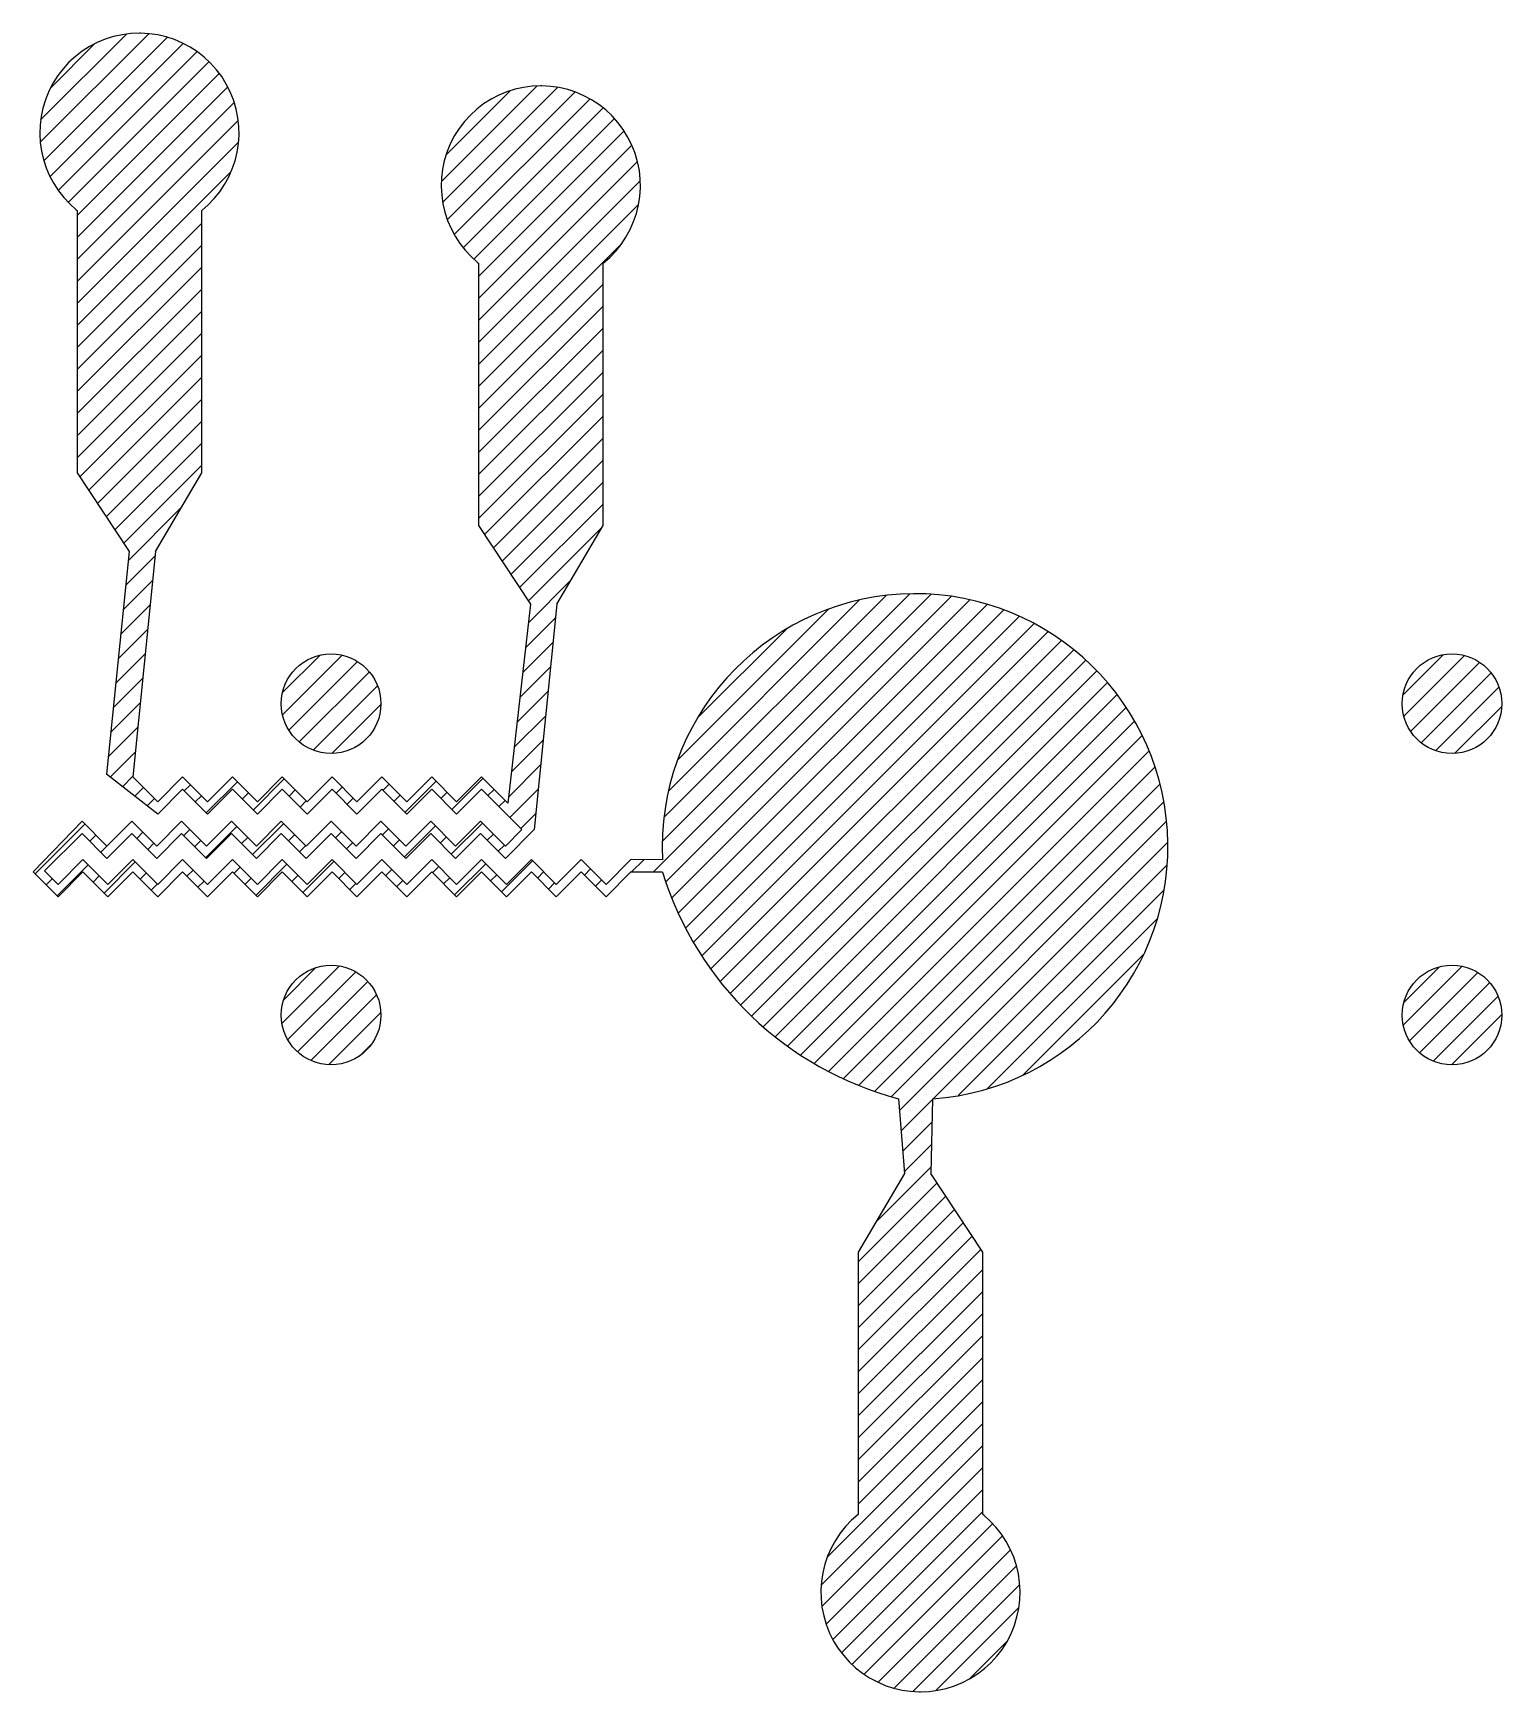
# Model space of a CAD drawing. Extents: x -143.8 to -132, y -87.7 to -74.4.
import ezdxf

# ---------------------------------------------------------------- set-up
doc = ezdxf.new("R2010")
doc.units = 0
doc.header["$MEASUREMENT"] = 0
doc.layers.get('0').update_dxf_attribs({"linetype": 'CONTINUOUS'})
doc.layers.add('1', color=7, linetype='CONTINUOUS')
doc.layers.add('contact', color=2, linetype='CONTINUOUS')

msp = doc.modelspace()

# ---------------------------------------------------------------- hatches: boundary and pattern name
at = {"linetype": 'Continuous'}
h = msp.add_hatch(dxfattribs=at)
h.set_pattern_fill('ANSI31', color=256)
h.set_pattern_definition([(45, (-173.98028, -81.35502), (-0.08838835, 0.08838835), [])])
h.paths.add_polyline_path([(-138.709, -81.06), (-138.963, -81.059), (-139.163, -81.259), (-139.363, -81.059), (-139.563, -81.259), (-139.763, -81.059), (-139.963, -81.259), (-140.163, -81.059), (-140.363, -81.259), (-140.563, -81.059), (-140.763, -81.259), (-140.963, -81.059), (-141.163, -81.259), (-141.363, -81.059), (-141.563, -81.259), (-141.763, -81.059), (-141.963, -81.259), (-142.163, -81.059), (-142.363, -81.259), (-142.563, -81.059), (-142.763, -81.259), (-142.963, -81.059), (-143.163, -81.259), (-143.363, -81.059), (-143.563, -81.259), (-143.672, -81.15), (-143.371, -80.849), (-143.171, -81.049), (-142.971, -80.849), (-142.771, -81.049), (-142.571, -80.849), (-142.371, -81.049), (-142.171, -80.849), (-141.971, -81.049), (-141.771, -80.849), (-141.571, -81.049), (-141.371, -80.849), (-141.171, -81.049), (-140.971, -80.849), (-140.771, -81.049), (-140.571, -80.849), (-140.371, -81.049), (-140.171, -80.849), (-139.971, -81.049), (-139.74, -80.818), (-139.558, -79.007), (-139.187, -78.375), (-139.187, -76.27), (-139.134, -76.224), (-139.086, -76.174), (-139.042, -76.119), (-139.004, -76.061), (-138.97, -76), (-138.942, -75.936), (-138.919, -75.87), (-138.903, -75.802), (-138.892, -75.733), (-138.887, -75.664), (-138.889, -75.594), (-138.896, -75.525), (-138.91, -75.456), (-138.929, -75.389), (-138.932, -75.381), (-138.958, -75.316), (-138.99, -75.254), (-139.026, -75.195), (-139.068, -75.139), (-139.115, -75.087), (-139.166, -75.039), (-139.221, -74.996), (-139.279, -74.958), (-139.341, -74.925), (-139.405, -74.897), (-139.471, -74.876), (-139.539, -74.86), (-139.608, -74.85), (-139.678, -74.846), (-139.687, -74.846), (-139.757, -74.849), (-139.826, -74.858), (-139.894, -74.873), (-139.961, -74.894), (-140.025, -74.921), (-140.087, -74.953), (-140.146, -74.99), (-140.201, -75.033), (-140.253, -75.08), (-140.3, -75.131), (-140.342, -75.187), (-140.38, -75.245), (-140.412, -75.307), (-140.439, -75.372), (-140.442, -75.381), (-140.462, -75.448), (-140.477, -75.516), (-140.485, -75.585), (-140.487, -75.655), (-140.483, -75.724), (-140.473, -75.793), (-140.457, -75.861), (-140.436, -75.928), (-140.408, -75.992), (-140.375, -76.053), (-140.337, -76.112), (-140.294, -76.166), (-140.246, -76.217), (-140.195, -76.264), (-140.187, -76.27), (-140.187, -78.375), (-139.77, -79.007), (-139.951, -80.606), (-140.163, -80.395), (-140.363, -80.595), (-140.563, -80.395), (-140.763, -80.595), (-140.963, -80.395), (-141.163, -80.595), (-141.363, -80.395), (-141.563, -80.595), (-141.763, -80.395), (-141.963, -80.595), (-142.162, -80.395), (-142.363, -80.595), (-142.563, -80.395), (-142.763, -80.595), (-142.963, -80.395), (-142.781, -78.584), (-142.41, -77.952), (-142.41, -75.847), (-142.357, -75.801), (-142.309, -75.751), (-142.265, -75.696), (-142.227, -75.638), (-142.193, -75.577), (-142.165, -75.513), (-142.142, -75.447), (-142.126, -75.379), (-142.115, -75.31), (-142.11, -75.241), (-142.112, -75.171), (-142.119, -75.102), (-142.133, -75.033), (-142.152, -74.966), (-142.155, -74.958), (-142.181, -74.893), (-142.213, -74.831), (-142.249, -74.772), (-142.291, -74.716), (-142.338, -74.664), (-142.389, -74.616), (-142.444, -74.573), (-142.502, -74.535), (-142.564, -74.502), (-142.628, -74.474), (-142.694, -74.453), (-142.762, -74.437), (-142.831, -74.427), (-142.901, -74.423), (-142.91, -74.423), (-142.98, -74.426), (-143.049, -74.435), (-143.117, -74.45), (-143.184, -74.471), (-143.248, -74.498), (-143.31, -74.53), (-143.369, -74.567), (-143.424, -74.61), (-143.476, -74.657), (-143.523, -74.708), (-143.565, -74.764), (-143.603, -74.822), (-143.635, -74.884), (-143.662, -74.949), (-143.665, -74.958), (-143.685, -75.025), (-143.7, -75.093), (-143.708, -75.162), (-143.71, -75.232), (-143.706, -75.301), (-143.696, -75.37), (-143.68, -75.438), (-143.659, -75.505), (-143.631, -75.569), (-143.598, -75.63), (-143.56, -75.689), (-143.517, -75.743), (-143.469, -75.794), (-143.418, -75.841), (-143.41, -75.847), (-143.41, -77.952), (-142.993, -78.584), (-143.175, -80.373), (-142.763, -80.694), (-142.563, -80.494), (-142.363, -80.694), (-142.163, -80.494), (-141.963, -80.694), (-141.763, -80.494), (-141.563, -80.694), (-141.363, -80.494), (-141.163, -80.694), (-140.963, -80.494), (-140.763, -80.694), (-140.563, -80.494), (-140.363, -80.694), (-140.163, -80.494), (-139.839, -80.818), (-139.971, -80.95), (-140.171, -80.75), (-140.371, -80.95), (-140.571, -80.75), (-140.771, -80.95), (-140.971, -80.75), (-141.171, -80.95), (-141.371, -80.75), (-141.571, -80.95), (-141.771, -80.75), (-141.971, -80.95), (-142.171, -80.75), (-142.371, -80.95), (-142.571, -80.75), (-142.771, -80.95), (-142.971, -80.75), (-143.171, -80.95), (-143.371, -80.75), (-143.763, -81.158), (-143.563, -81.358), (-143.363, -81.158), (-143.163, -81.358), (-142.963, -81.158), (-142.763, -81.358), (-142.563, -81.158), (-142.363, -81.358), (-142.163, -81.158), (-141.963, -81.358), (-141.763, -81.158), (-141.563, -81.358), (-141.363, -81.158), (-141.163, -81.358), (-140.963, -81.158), (-140.763, -81.358), (-140.563, -81.158), (-140.363, -81.358), (-140.163, -81.158), (-139.963, -81.358), (-139.763, -81.158), (-139.563, -81.358), (-139.363, -81.158), (-139.163, -81.358), (-138.963, -81.158), (-138.71, -81.158, 0.258764), (-136.814, -82.979), (-136.768, -83.58), (-137.139, -84.212), (-137.139, -86.317), (-137.192, -86.363), (-137.24, -86.413), (-137.284, -86.468), (-137.322, -86.526), (-137.356, -86.587), (-137.384, -86.651), (-137.407, -86.717), (-137.423, -86.785), (-137.434, -86.854), (-137.439, -86.923), (-137.437, -86.993), (-137.43, -87.062), (-137.416, -87.131), (-137.397, -87.198), (-137.394, -87.206), (-137.368, -87.271), (-137.336, -87.333), (-137.3, -87.392), (-137.258, -87.448), (-137.211, -87.5), (-137.16, -87.548), (-137.105, -87.591), (-137.047, -87.629), (-136.985, -87.662), (-136.921, -87.69), (-136.855, -87.711), (-136.787, -87.727), (-136.718, -87.737), (-136.648, -87.741), (-136.639, -87.741), (-136.569, -87.738), (-136.5, -87.729), (-136.432, -87.714), (-136.365, -87.693), (-136.301, -87.666), (-136.239, -87.634), (-136.18, -87.597), (-136.125, -87.554), (-136.073, -87.507), (-136.026, -87.456), (-135.984, -87.4), (-135.946, -87.342), (-135.914, -87.28), (-135.887, -87.215), (-135.884, -87.206), (-135.864, -87.139), (-135.849, -87.071), (-135.841, -87.002), (-135.839, -86.932), (-135.843, -86.863), (-135.853, -86.794), (-135.869, -86.726), (-135.89, -86.659), (-135.918, -86.595), (-135.951, -86.534), (-135.989, -86.475), (-136.032, -86.421), (-136.08, -86.37), (-136.131, -86.323), (-136.139, -86.317), (-136.139, -84.212), (-136.556, -83.58), (-136.543, -82.979, 2.386544)])
h.paths.add_polyline_path([(-140.971, -82.307, 1), (-141.771, -82.307, 1)], flags=17)
h.paths.add_polyline_path([(-140.971, -79.807, 1), (-141.771, -79.807, 1)], flags=17)
h.paths.add_polyline_path([(-132.771, -79.807, 1), (-131.971, -79.807, 1)])
h.paths.add_polyline_path([(-132.771, -82.307, 1), (-131.971, -82.307, 1)])

# ---------------------------------------------------------------- linework, layer by layer
for p, q in [((-142.993, -78.584), (-143.175, -80.373)), ((-142.781, -78.584), (-142.963, -80.395)), ((-139.77, -79.007), (-139.951, -80.606)), ((-139.558, -79.007), (-139.74, -80.818)), ((-136.814, -82.979), (-136.768, -83.58)), ((-136.543, -82.979), (-136.556, -83.58))]:
    msp.add_line(p, q, dxfattribs=at)
for centre in [(-141.371, -79.807), (-132.371, -79.807), (-141.371, -82.307), (-132.371, -82.307)]:
    msp.add_circle(centre, 0.4)
for centre, radius, start, end in [((-136.682, -80.954), 2.03, 273.9364, 182.9985), ((-136.121, -80.36), 2.709, 197.1387, 255.1703)]:
    msp.add_arc(centre, radius, start, end, dxfattribs=at)
at = {"layer": '1'}
for p, q in [((-143.049, -74.435), (-143.117, -74.45)), ((-142.98, -74.426), (-143.049, -74.435)), ((-142.91, -74.423), (-142.98, -74.426)), ((-142.901, -74.423), (-142.91, -74.423)), ((-142.831, -74.427), (-142.901, -74.423)), ((-142.762, -74.437), (-142.831, -74.427)), ((-142.694, -74.453), (-142.762, -74.437)), ((-143.369, -74.567), (-143.424, -74.61)), ((-143.31, -74.53), (-143.369, -74.567)), ((-143.248, -74.498), (-143.31, -74.53)), ((-143.184, -74.471), (-143.248, -74.498)), ((-143.117, -74.45), (-143.184, -74.471)), ((-142.628, -74.474), (-142.694, -74.453)), ((-142.564, -74.502), (-142.628, -74.474)), ((-142.502, -74.535), (-142.564, -74.502)), ((-142.444, -74.573), (-142.502, -74.535)), ((-142.389, -74.616), (-142.444, -74.573)), ((-143.523, -74.708), (-143.565, -74.764)), ((-143.476, -74.657), (-143.523, -74.708)), ((-143.424, -74.61), (-143.476, -74.657)), ((-142.338, -74.664), (-142.389, -74.616)), ((-142.291, -74.716), (-142.338, -74.664)), ((-143.603, -74.822), (-143.635, -74.884)), ((-143.565, -74.764), (-143.603, -74.822)), ((-142.249, -74.772), (-142.291, -74.716)), ((-142.213, -74.831), (-142.249, -74.772)), ((-142.181, -74.893), (-142.213, -74.831)), ((-139.687, -74.846), (-139.757, -74.849)), ((-139.678, -74.846), (-139.687, -74.846)), ((-139.608, -74.85), (-139.678, -74.846)), ((-143.665, -74.958), (-143.685, -75.025)), ((-143.662, -74.949), (-143.665, -74.958)), ((-143.635, -74.884), (-143.662, -74.949)), ((-142.155, -74.958), (-142.181, -74.893)), ((-142.152, -74.966), (-142.155, -74.958)), ((-142.133, -75.033), (-142.152, -74.966)), ((-140.087, -74.953), (-140.146, -74.99)), ((-140.025, -74.921), (-140.087, -74.953)), ((-139.961, -74.894), (-140.025, -74.921)), ((-139.894, -74.873), (-139.961, -74.894)), ((-139.826, -74.858), (-139.894, -74.873)), ((-139.757, -74.849), (-139.826, -74.858)), ((-139.539, -74.86), (-139.608, -74.85)), ((-139.471, -74.876), (-139.539, -74.86)), ((-139.405, -74.897), (-139.471, -74.876)), ((-139.341, -74.925), (-139.405, -74.897)), ((-139.279, -74.958), (-139.341, -74.925)), ((-139.221, -74.996), (-139.279, -74.958)), ((-143.7, -75.093), (-143.708, -75.162)), ((-143.685, -75.025), (-143.7, -75.093)), ((-142.119, -75.102), (-142.133, -75.033)), ((-142.112, -75.171), (-142.119, -75.102)), ((-140.253, -75.08), (-140.3, -75.131)), ((-140.201, -75.033), (-140.253, -75.08)), ((-140.146, -74.99), (-140.201, -75.033)), ((-139.166, -75.039), (-139.221, -74.996)), ((-139.115, -75.087), (-139.166, -75.039)), ((-139.068, -75.139), (-139.115, -75.087)), ((-143.708, -75.162), (-143.71, -75.232)), ((-143.71, -75.232), (-143.706, -75.301)), ((-142.115, -75.31), (-142.11, -75.241)), ((-142.11, -75.241), (-142.112, -75.171)), ((-140.38, -75.245), (-140.412, -75.307)), ((-140.342, -75.187), (-140.38, -75.245)), ((-140.3, -75.131), (-140.342, -75.187)), ((-139.026, -75.195), (-139.068, -75.139)), ((-138.99, -75.254), (-139.026, -75.195)), ((-143.706, -75.301), (-143.696, -75.37)), ((-143.696, -75.37), (-143.68, -75.438)), ((-142.142, -75.447), (-142.126, -75.379)), ((-142.126, -75.379), (-142.115, -75.31)), ((-140.439, -75.372), (-140.442, -75.381)), ((-140.412, -75.307), (-140.439, -75.372)), ((-138.958, -75.316), (-138.99, -75.254)), ((-138.932, -75.381), (-138.958, -75.316)), ((-143.68, -75.438), (-143.659, -75.505)), ((-143.659, -75.505), (-143.631, -75.569)), ((-142.193, -75.577), (-142.165, -75.513)), ((-142.165, -75.513), (-142.142, -75.447)), ((-140.462, -75.448), (-140.477, -75.516)), ((-140.442, -75.381), (-140.462, -75.448)), ((-138.929, -75.389), (-138.932, -75.381)), ((-138.91, -75.456), (-138.929, -75.389)), ((-138.896, -75.525), (-138.91, -75.456)), ((-143.631, -75.569), (-143.598, -75.63)), ((-143.598, -75.63), (-143.56, -75.689)), ((-142.265, -75.696), (-142.227, -75.638)), ((-142.227, -75.638), (-142.193, -75.577)), ((-140.485, -75.585), (-140.487, -75.655)), ((-140.477, -75.516), (-140.485, -75.585)), ((-138.889, -75.594), (-138.896, -75.525)), ((-138.887, -75.664), (-138.889, -75.594)), ((-143.56, -75.689), (-143.517, -75.743)), ((-143.517, -75.743), (-143.469, -75.794)), ((-142.357, -75.801), (-142.309, -75.751)), ((-142.309, -75.751), (-142.265, -75.696)), ((-140.487, -75.655), (-140.483, -75.724)), ((-140.483, -75.724), (-140.473, -75.793)), ((-138.903, -75.802), (-138.892, -75.733)), ((-138.892, -75.733), (-138.887, -75.664)), ((-143.469, -75.794), (-143.418, -75.841)), ((-143.418, -75.841), (-143.41, -75.847)), ((-143.41, -75.847), (-143.41, -77.952)), ((-142.41, -75.847), (-142.357, -75.801)), ((-142.41, -77.952), (-142.41, -75.847)), ((-140.473, -75.793), (-140.457, -75.861)), ((-140.457, -75.861), (-140.436, -75.928)), ((-138.942, -75.936), (-138.919, -75.87)), ((-138.919, -75.87), (-138.903, -75.802)), ((-140.436, -75.928), (-140.408, -75.992)), ((-140.408, -75.992), (-140.375, -76.053)), ((-139.004, -76.061), (-138.97, -76)), ((-138.97, -76), (-138.942, -75.936)), ((-140.375, -76.053), (-140.337, -76.112)), ((-140.337, -76.112), (-140.294, -76.166)), ((-140.294, -76.166), (-140.246, -76.217)), ((-139.134, -76.224), (-139.086, -76.174)), ((-139.086, -76.174), (-139.042, -76.119)), ((-139.042, -76.119), (-139.004, -76.061)), ((-140.246, -76.217), (-140.195, -76.264)), ((-140.195, -76.264), (-140.187, -76.27)), ((-140.187, -76.27), (-140.187, -78.375)), ((-139.187, -76.27), (-139.134, -76.224)), ((-139.187, -78.375), (-139.187, -76.27)), ((-143.41, -77.952), (-142.993, -78.584)), ((-142.781, -78.584), (-142.41, -77.952)), ((-140.187, -78.375), (-139.77, -79.007)), ((-139.558, -79.007), (-139.187, -78.375)), ((-142.763, -80.694), (-143.175, -80.373)), ((-142.963, -80.395), (-142.763, -80.595)), ((-142.763, -80.595), (-142.563, -80.395)), ((-142.563, -80.395), (-142.363, -80.595)), ((-142.363, -80.595), (-142.162, -80.395)), ((-142.163, -80.395), (-141.963, -80.595)), ((-141.963, -80.595), (-141.763, -80.395)), ((-141.763, -80.395), (-141.563, -80.595)), ((-141.563, -80.595), (-141.363, -80.395)), ((-141.363, -80.395), (-141.163, -80.595)), ((-141.163, -80.595), (-140.963, -80.395)), ((-140.963, -80.395), (-140.763, -80.595)), ((-140.763, -80.595), (-140.563, -80.395)), ((-140.563, -80.395), (-140.363, -80.595)), ((-140.363, -80.595), (-140.163, -80.395)), ((-140.163, -80.395), (-139.951, -80.606)), ((-142.563, -80.494), (-142.763, -80.694)), ((-142.363, -80.694), (-142.563, -80.494)), ((-142.163, -80.494), (-142.363, -80.694)), ((-141.963, -80.694), (-142.163, -80.494)), ((-141.763, -80.494), (-141.963, -80.694)), ((-141.563, -80.694), (-141.763, -80.494)), ((-141.363, -80.494), (-141.563, -80.694)), ((-141.163, -80.694), (-141.363, -80.494)), ((-140.963, -80.494), (-141.163, -80.694)), ((-140.763, -80.694), (-140.963, -80.494)), ((-140.563, -80.494), (-140.763, -80.694)), ((-140.363, -80.694), (-140.563, -80.494)), ((-140.163, -80.494), (-140.363, -80.694)), ((-139.839, -80.818), (-140.163, -80.494)), ((-143.763, -81.158), (-143.371, -80.75)), ((-143.371, -80.75), (-143.171, -80.95)), ((-143.171, -80.95), (-142.971, -80.75)), ((-142.971, -80.75), (-142.771, -80.95)), ((-142.771, -80.95), (-142.571, -80.75)), ((-142.571, -80.75), (-142.371, -80.95)), ((-142.371, -80.95), (-142.171, -80.75)), ((-142.171, -80.75), (-141.971, -80.95)), ((-141.971, -80.95), (-141.771, -80.75)), ((-141.771, -80.75), (-141.571, -80.95)), ((-141.571, -80.95), (-141.371, -80.75)), ((-141.371, -80.75), (-141.171, -80.95)), ((-141.171, -80.95), (-140.971, -80.75)), ((-140.971, -80.75), (-140.771, -80.95)), ((-140.771, -80.95), (-140.571, -80.75)), ((-140.571, -80.75), (-140.371, -80.95)), ((-140.371, -80.95), (-140.171, -80.75)), ((-140.171, -80.75), (-139.971, -80.95)), ((-139.74, -80.818), (-139.971, -81.049)), ((-139.971, -80.95), (-139.839, -80.818)), ((-143.672, -81.15), (-143.371, -80.849)), ((-143.171, -81.049), (-143.371, -80.849)), ((-142.971, -80.849), (-143.171, -81.049)), ((-142.771, -81.049), (-142.971, -80.849)), ((-142.571, -80.849), (-142.771, -81.049)), ((-142.371, -81.049), (-142.571, -80.849)), ((-142.171, -80.849), (-142.371, -81.049)), ((-141.971, -81.049), (-142.171, -80.849)), ((-141.771, -80.849), (-141.971, -81.049)), ((-141.571, -81.049), (-141.771, -80.849)), ((-141.371, -80.849), (-141.571, -81.049)), ((-141.171, -81.049), (-141.371, -80.849)), ((-140.971, -80.849), (-141.171, -81.049)), ((-140.771, -81.049), (-140.971, -80.849)), ((-140.571, -80.849), (-140.771, -81.049)), ((-140.371, -81.049), (-140.571, -80.849)), ((-140.171, -80.849), (-140.371, -81.049)), ((-139.971, -81.049), (-140.171, -80.849)), ((-143.563, -81.259), (-143.363, -81.059)), ((-143.363, -81.059), (-143.163, -81.259)), ((-143.163, -81.259), (-142.963, -81.059)), ((-142.963, -81.059), (-142.763, -81.259)), ((-142.763, -81.259), (-142.563, -81.059)), ((-142.563, -81.059), (-142.363, -81.259)), ((-142.363, -81.259), (-142.163, -81.059)), ((-142.163, -81.059), (-141.963, -81.259)), ((-141.963, -81.259), (-141.763, -81.059)), ((-141.763, -81.059), (-141.563, -81.259)), ((-141.563, -81.259), (-141.363, -81.059)), ((-141.363, -81.059), (-141.163, -81.259)), ((-141.163, -81.259), (-140.963, -81.059)), ((-140.963, -81.059), (-140.763, -81.259)), ((-140.763, -81.259), (-140.563, -81.059)), ((-140.563, -81.059), (-140.363, -81.259)), ((-140.363, -81.259), (-140.163, -81.059)), ((-140.163, -81.059), (-139.963, -81.259)), ((-139.963, -81.259), (-139.763, -81.059)), ((-139.763, -81.059), (-139.563, -81.259)), ((-139.563, -81.259), (-139.363, -81.059)), ((-139.363, -81.059), (-139.163, -81.259)), ((-139.163, -81.259), (-138.963, -81.059)), ((-138.709, -81.06), (-138.963, -81.059)), ((-143.563, -81.358), (-143.763, -81.158)), ((-143.672, -81.15), (-143.563, -81.259)), ((-143.363, -81.158), (-143.563, -81.358)), ((-143.163, -81.358), (-143.363, -81.158)), ((-142.963, -81.158), (-143.163, -81.358)), ((-142.763, -81.358), (-142.963, -81.158)), ((-142.563, -81.158), (-142.763, -81.358)), ((-142.363, -81.358), (-142.563, -81.158)), ((-142.163, -81.158), (-142.363, -81.358)), ((-141.963, -81.358), (-142.163, -81.158)), ((-141.763, -81.158), (-141.963, -81.358)), ((-141.563, -81.358), (-141.763, -81.158)), ((-141.363, -81.158), (-141.563, -81.358)), ((-141.163, -81.358), (-141.363, -81.158)), ((-140.963, -81.158), (-141.163, -81.358)), ((-140.763, -81.358), (-140.963, -81.158)), ((-140.563, -81.158), (-140.763, -81.358)), ((-140.363, -81.358), (-140.563, -81.158)), ((-140.163, -81.158), (-140.363, -81.358)), ((-139.963, -81.358), (-140.163, -81.158)), ((-139.763, -81.158), (-139.963, -81.358)), ((-139.563, -81.358), (-139.763, -81.158)), ((-139.363, -81.158), (-139.563, -81.358)), ((-139.163, -81.358), (-139.363, -81.158)), ((-138.963, -81.158), (-139.163, -81.358)), ((-138.963, -81.158), (-138.71, -81.158)), ((-136.768, -83.58), (-137.139, -84.212)), ((-136.139, -84.212), (-136.556, -83.58)), ((-137.139, -84.212), (-137.139, -86.317)), ((-136.139, -86.317), (-136.139, -84.212)), ((-137.24, -86.413), (-137.284, -86.468)), ((-137.192, -86.363), (-137.24, -86.413)), ((-137.139, -86.317), (-137.192, -86.363)), ((-136.131, -86.323), (-136.139, -86.317)), ((-136.08, -86.37), (-136.131, -86.323)), ((-136.032, -86.421), (-136.08, -86.37)), ((-135.989, -86.475), (-136.032, -86.421)), ((-137.322, -86.526), (-137.356, -86.587)), ((-137.284, -86.468), (-137.322, -86.526)), ((-135.951, -86.534), (-135.989, -86.475)), ((-135.918, -86.595), (-135.951, -86.534)), ((-137.384, -86.651), (-137.407, -86.717)), ((-137.356, -86.587), (-137.384, -86.651)), ((-135.89, -86.659), (-135.918, -86.595)), ((-135.869, -86.726), (-135.89, -86.659)), ((-137.423, -86.785), (-137.434, -86.854)), ((-137.407, -86.717), (-137.423, -86.785)), ((-135.853, -86.794), (-135.869, -86.726)), ((-135.843, -86.863), (-135.853, -86.794)), ((-137.434, -86.854), (-137.439, -86.923)), ((-137.439, -86.923), (-137.437, -86.993)), ((-135.839, -86.932), (-135.843, -86.863)), ((-135.841, -87.002), (-135.839, -86.932)), ((-137.437, -86.993), (-137.43, -87.062)), ((-137.43, -87.062), (-137.416, -87.131)), ((-135.864, -87.139), (-135.849, -87.071)), ((-135.849, -87.071), (-135.841, -87.002)), ((-137.416, -87.131), (-137.397, -87.198)), ((-137.397, -87.198), (-137.394, -87.206)), ((-137.394, -87.206), (-137.368, -87.271)), ((-135.914, -87.28), (-135.887, -87.215)), ((-135.887, -87.215), (-135.884, -87.206)), ((-135.884, -87.206), (-135.864, -87.139)), ((-137.368, -87.271), (-137.336, -87.333)), ((-137.336, -87.333), (-137.3, -87.392)), ((-135.984, -87.4), (-135.946, -87.342)), ((-135.946, -87.342), (-135.914, -87.28)), ((-137.3, -87.392), (-137.258, -87.448)), ((-137.258, -87.448), (-137.211, -87.5)), ((-137.211, -87.5), (-137.16, -87.548)), ((-136.073, -87.507), (-136.026, -87.456)), ((-136.026, -87.456), (-135.984, -87.4)), ((-137.16, -87.548), (-137.105, -87.591)), ((-137.105, -87.591), (-137.047, -87.629)), ((-137.047, -87.629), (-136.985, -87.662)), ((-136.239, -87.634), (-136.18, -87.597)), ((-136.18, -87.597), (-136.125, -87.554)), ((-136.125, -87.554), (-136.073, -87.507)), ((-136.985, -87.662), (-136.921, -87.69)), ((-136.921, -87.69), (-136.855, -87.711)), ((-136.855, -87.711), (-136.787, -87.727)), ((-136.787, -87.727), (-136.718, -87.737)), ((-136.718, -87.737), (-136.648, -87.741)), ((-136.648, -87.741), (-136.639, -87.741)), ((-136.639, -87.741), (-136.569, -87.738)), ((-136.569, -87.738), (-136.5, -87.729)), ((-136.5, -87.729), (-136.432, -87.714)), ((-136.432, -87.714), (-136.365, -87.693)), ((-136.365, -87.693), (-136.301, -87.666)), ((-136.301, -87.666), (-136.239, -87.634))]:
    msp.add_line(p, q, dxfattribs=at)
at = {"layer": 'contact'}
for centre in [(-141.371, -79.807), (-132.371, -79.807), (-141.371, -82.307), (-132.371, -82.307)]:
    msp.add_circle(centre, 0.4, dxfattribs=at)

doc.saveas('drawing.dxf')
